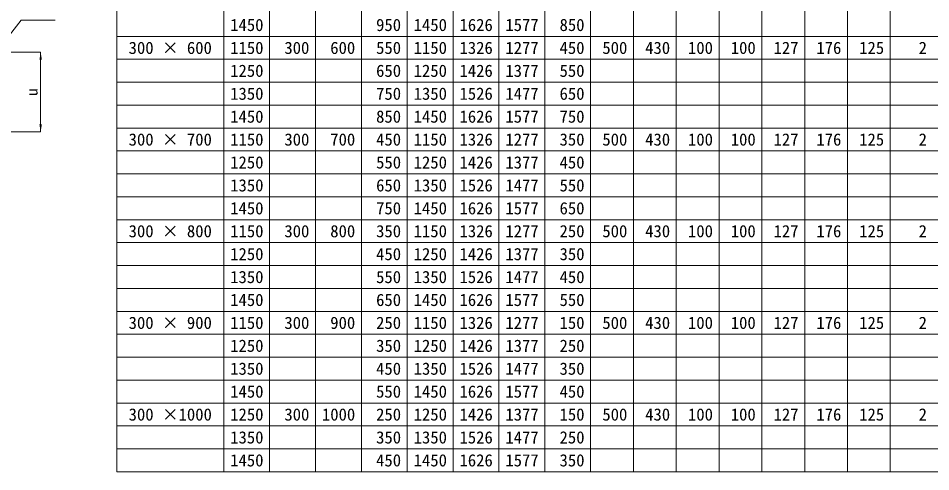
# Model space of a CAD drawing. Units: millimetres at full size, sheet at 1:20; details may follow other scales. Extents: x 64173 to 81200, y -133840 to -120349.
# Drawn here: x 68046 to 71030, y -124958 to -123473 of the extents above; entities that cross this region are included whole.
import ezdxf
from ezdxf.enums import TextEntityAlignment as Align

# ---------------------------------------------------------------- set-up
doc = ezdxf.new("R2010")
doc.units = ezdxf.units.MM
doc.header["$LTSCALE"] = 20
for name, color, linetype, lineweight in [('Defpoints_2', 8, 'Continuous', 0), ('寸法線', 7, 'Continuous', 13), ('寸法表', 7, 'Continuous', 13), ('引出線', 4, 'Continuous', 13)]:
    doc.layers.add(name, color=color, linetype=linetype, lineweight=lineweight)
doc.styles.add('ＭＳ 明朝', font='')
doc.styles.get('ＭＳ 明朝').set_extended_font_data('MS Mincho')

# ---------------------------------------------------------------- blocks, each defined once
blk = doc.blocks.new('filled_arrow')
at = {"color": 0, "linetype": 'Continuous', "lineweight": -2}
blk.add_solid([(7.5, 1.25), (0, 0), (7.5, -1.25)], dxfattribs=at)

msp = doc.modelspace()

# ---------------------------------------------------------------- linework, layer by layer
at = {"layer": 'Defpoints_2'}
for p, q in [((68367.8, -123607.7), (68717.8, -123607.7)), ((68867.8, -123607.7), (69167.8, -123607.7)), ((69917.8, -123607.7), (72017.8, -123607.7)), ((68367.8, -123682.7), (68717.8, -123682.7)), ((68867.8, -123682.7), (69167.8, -123682.7)), ((69917.8, -123682.7), (72017.8, -123682.7)), ((68367.8, -123757.7), (68717.8, -123757.7)), ((68867.8, -123757.7), (69167.8, -123757.7)), ((69917.8, -123757.7), (72017.8, -123757.7)), ((68367.8, -123907.7), (68717.8, -123907.7)), ((68867.8, -123907.7), (69167.8, -123907.7)), ((69917.8, -123907.7), (72017.8, -123907.7)), ((68367.8, -123982.7), (68717.8, -123982.7)), ((68867.8, -123982.7), (69167.8, -123982.7)), ((69917.8, -123982.7), (72017.8, -123982.7)), ((68367.8, -124057.7), (68717.8, -124057.7)), ((68867.8, -124057.7), (69167.8, -124057.7)), ((69917.8, -124057.7), (72017.8, -124057.7)), ((68367.8, -124207.7), (68717.8, -124207.7)), ((68867.8, -124207.7), (69167.8, -124207.7)), ((69917.8, -124207.7), (72017.8, -124207.7)), ((68367.8, -124282.7), (68717.8, -124282.7)), ((68867.8, -124282.7), (69167.8, -124282.7)), ((69917.8, -124282.7), (72017.8, -124282.7)), ((68367.8, -124357.7), (68717.8, -124357.7)), ((68867.8, -124357.7), (69167.8, -124357.7)), ((69917.8, -124357.7), (72017.8, -124357.7)), ((68367.8, -124507.7), (68717.8, -124507.7)), ((68867.8, -124507.7), (69167.8, -124507.7)), ((69917.8, -124507.7), (72017.8, -124507.7)), ((68367.8, -124582.7), (68717.8, -124582.7)), ((68867.8, -124582.7), (69167.8, -124582.7)), ((69917.8, -124582.7), (72017.8, -124582.7)), ((68367.8, -124657.7), (68717.8, -124657.7)), ((68867.8, -124657.7), (69167.8, -124657.7)), ((69917.8, -124657.7), (72017.8, -124657.7)), ((68367.8, -124807.7), (68717.8, -124807.7)), ((68867.8, -124807.7), (69167.8, -124807.7)), ((69917.8, -124807.7), (72017.8, -124807.7)), ((68367.8, -124882.7), (68717.8, -124882.7)), ((68867.8, -124882.7), (69167.8, -124882.7)), ((69917.8, -124882.7), (72017.8, -124882.7))]:
    msp.add_line(p, q, dxfattribs=at)
at = {"layer": '寸法線'}
for p, q in [((67996.54, -123584.93), (68118.95, -123584.93)), ((68118.95, -123584.93), (68118.95, -123844.93)), ((68001.04, -123844.93), (68118.95, -123844.93))]:
    msp.add_line(p, q, dxfattribs=at)
at = {"layer": '寸法表'}
for p, q in [((68367.8, -122352.7), (68367.8, -124957.7)), ((68867.8, -122352.7), (68867.8, -124957.7)), ((68717.8, -122492.7), (68717.8, -124957.7)), ((69017.8, -122492.7), (69017.8, -124957.7)), ((69167.8, -122492.7), (69167.8, -124957.7)), ((69317.8, -122492.7), (69317.8, -124957.7)), ((69467.8, -122492.7), (69467.8, -124957.7)), ((69617.8, -122492.7), (69617.8, -124957.7)), ((69767.8, -122492.7), (69767.8, -124957.7)), ((69917.8, -122492.7), (69917.8, -124957.7)), ((70057.8, -122492.7), (70057.8, -124957.7)), ((70197.8, -122492.7), (70197.8, -124957.7)), ((70337.8, -122492.7), (70337.8, -124957.7)), ((70477.8, -122492.7), (70477.8, -124957.7)), ((70617.8, -122492.7), (70617.8, -124957.7)), ((70757.8, -122492.7), (70757.8, -124957.7)), ((70897.8, -122492.7), (70897.8, -124957.7)), ((68367.8, -123532.7), (72177.8, -123532.7)), ((68717.8, -123607.7), (68867.8, -123607.7)), ((69167.8, -123607.7), (69917.8, -123607.7)), ((68717.8, -123682.7), (68867.8, -123682.7)), ((69167.8, -123682.7), (69917.8, -123682.7)), ((68717.8, -123757.7), (68867.8, -123757.7)), ((69167.8, -123757.7), (69917.8, -123757.7)), ((68367.8, -123832.7), (72177.8, -123832.7)), ((68717.8, -123907.7), (68867.8, -123907.7)), ((69167.8, -123907.7), (69917.8, -123907.7)), ((68717.8, -123982.7), (68867.8, -123982.7)), ((69167.8, -123982.7), (69917.8, -123982.7)), ((68717.8, -124057.7), (68867.8, -124057.7)), ((69167.8, -124057.7), (69917.8, -124057.7)), ((68367.8, -124132.7), (72177.8, -124132.7)), ((68717.8, -124207.7), (68867.8, -124207.7)), ((69167.8, -124207.7), (69917.8, -124207.7)), ((68717.8, -124282.7), (68867.8, -124282.7)), ((69167.8, -124282.7), (69917.8, -124282.7)), ((68717.8, -124357.7), (68867.8, -124357.7)), ((69167.8, -124357.7), (69917.8, -124357.7)), ((68367.8, -124432.7), (72177.8, -124432.7)), ((68717.8, -124507.7), (68867.8, -124507.7)), ((69167.8, -124507.7), (69917.8, -124507.7)), ((68717.8, -124582.7), (68867.8, -124582.7)), ((69167.8, -124582.7), (69917.8, -124582.7)), ((68717.8, -124657.7), (68867.8, -124657.7)), ((69167.8, -124657.7), (69917.8, -124657.7)), ((68367.8, -124732.7), (72177.8, -124732.7)), ((68717.8, -124807.7), (68867.8, -124807.7)), ((69167.8, -124807.7), (69917.8, -124807.7)), ((68717.8, -124882.7), (68867.8, -124882.7)), ((69167.8, -124882.7), (69917.8, -124882.7)), ((68367.8, -124957.7), (72177.8, -124957.7))]:
    msp.add_line(p, q, dxfattribs=at)
at = {"layer": '引出線'}
msp.add_lwpolyline([(67981.36, -123573.56), (68055.56, -123479.74), (68166.49, -123479.74)], dxfattribs=at)

# ---------------------------------------------------------------- block references
at = {"layer": '寸法線', "xscale": 3.2, "yscale": 3.2}
for p, rotation in [((68118.95, -123584.93), 270), ((68118.95, -123844.93), 90)]:
    msp.add_blockref('filled_arrow', p, dxfattribs=dict(at, rotation=rotation))

# ---------------------------------------------------------------- texts
at = {"layer": '寸法線', "style": 'ＭＳ 明朝', "width": 1.05}
msp.add_text('u', height=36.03, rotation=90, dxfattribs=at).set_placement((68090.95, -123714.93), align=Align.MIDDLE_CENTER)
at = {"layer": '寸法表', "style": 'ＭＳ 明朝'}
for s, p in [('1450', (68847.8, -123495.2)), ('950', (69297.8, -123495.2)), ('1450', (69447.8, -123495.2)), ('1626', (69597.8, -123495.2)), ('1577', (69747.8, -123495.2)), ('850', (69897.8, -123495.2)), ('1150', (68847.8, -123570.2)), ('300', (68997.8, -123570.2)), ('600', (69147.8, -123570.2)), ('550', (69297.8, -123570.2)), ('1150', (69447.8, -123570.2)), ('1326', (69597.8, -123570.2)), ('1277', (69747.8, -123570.2)), ('450', (69897.8, -123570.2)), ('500', (70037.8, -123570.2)), ('430', (70177.8, -123570.2)), ('100', (70317.8, -123570.2)), ('100', (70457.8, -123570.2)), ('127', (70597.8, -123570.2)), ('176', (70737.8, -123570.2)), ('125', (70877.8, -123570.2)), ('2', (71017.8, -123570.2)), ('1250', (68847.8, -123645.2)), ('650', (69297.8, -123645.2)), ('1250', (69447.8, -123645.2)), ('1426', (69597.8, -123645.2)), ('1377', (69747.8, -123645.2)), ('550', (69897.8, -123645.2)), ('1350', (68847.8, -123720.2)), ('750', (69297.8, -123720.2)), ('1350', (69447.8, -123720.2)), ('1526', (69597.8, -123720.2)), ('1477', (69747.8, -123720.2)), ('650', (69897.8, -123720.2)), ('1450', (68847.8, -123795.2)), ('850', (69297.8, -123795.2)), ('1450', (69447.8, -123795.2)), ('1626', (69597.8, -123795.2)), ('1577', (69747.8, -123795.2)), ('750', (69897.8, -123795.2)), ('1150', (68847.8, -123870.2)), ('300', (68997.8, -123870.2)), ('700', (69147.8, -123870.2)), ('450', (69297.8, -123870.2)), ('1150', (69447.8, -123870.2)), ('1326', (69597.8, -123870.2)), ('1277', (69747.8, -123870.2)), ('350', (69897.8, -123870.2)), ('500', (70037.8, -123870.2)), ('430', (70177.8, -123870.2)), ('100', (70317.8, -123870.2)), ('100', (70457.8, -123870.2)), ('127', (70597.8, -123870.2)), ('176', (70737.8, -123870.2)), ('125', (70877.8, -123870.2)), ('2', (71017.8, -123870.2)), ('1250', (68847.8, -123945.2)), ('550', (69297.8, -123945.2)), ('1250', (69447.8, -123945.2)), ('1426', (69597.8, -123945.2)), ('1377', (69747.8, -123945.2)), ('450', (69897.8, -123945.2)), ('1350', (68847.8, -124020.2)), ('650', (69297.8, -124020.2)), ('1350', (69447.8, -124020.2)), ('1526', (69597.8, -124020.2)), ('1477', (69747.8, -124020.2)), ('550', (69897.8, -124020.2)), ('1450', (68847.8, -124095.2)), ('750', (69297.8, -124095.2)), ('1450', (69447.8, -124095.2)), ('1626', (69597.8, -124095.2)), ('1577', (69747.8, -124095.2)), ('650', (69897.8, -124095.2)), ('1150', (68847.8, -124170.2)), ('300', (68997.8, -124170.2)), ('800', (69147.8, -124170.2)), ('350', (69297.8, -124170.2)), ('1150', (69447.8, -124170.2)), ('1326', (69597.8, -124170.2)), ('1277', (69747.8, -124170.2)), ('250', (69897.8, -124170.2)), ('500', (70037.8, -124170.2)), ('430', (70177.8, -124170.2)), ('100', (70317.8, -124170.2)), ('100', (70457.8, -124170.2)), ('127', (70597.8, -124170.2)), ('176', (70737.8, -124170.2)), ('125', (70877.8, -124170.2)), ('2', (71017.8, -124170.2)), ('1250', (68847.8, -124245.2)), ('450', (69297.8, -124245.2)), ('1250', (69447.8, -124245.2)), ('1426', (69597.8, -124245.2)), ('1377', (69747.8, -124245.2)), ('350', (69897.8, -124245.2)), ('1350', (68847.8, -124320.2)), ('550', (69297.8, -124320.2)), ('1350', (69447.8, -124320.2)), ('1526', (69597.8, -124320.2)), ('1477', (69747.8, -124320.2)), ('450', (69897.8, -124320.2)), ('1450', (68847.8, -124395.2)), ('650', (69297.8, -124395.2)), ('1450', (69447.8, -124395.2)), ('1626', (69597.8, -124395.2)), ('1577', (69747.8, -124395.2)), ('550', (69897.8, -124395.2)), ('1150', (68847.8, -124470.2)), ('300', (68997.8, -124470.2)), ('900', (69147.8, -124470.2)), ('250', (69297.8, -124470.2)), ('1150', (69447.8, -124470.2)), ('1326', (69597.8, -124470.2)), ('1277', (69747.8, -124470.2)), ('150', (69897.8, -124470.2)), ('500', (70037.8, -124470.2)), ('430', (70177.8, -124470.2)), ('100', (70317.8, -124470.2)), ('100', (70457.8, -124470.2)), ('127', (70597.8, -124470.2)), ('176', (70737.8, -124470.2)), ('125', (70877.8, -124470.2)), ('2', (71017.8, -124470.2)), ('1250', (68847.8, -124545.2)), ('350', (69297.8, -124545.2)), ('1250', (69447.8, -124545.2)), ('1426', (69597.8, -124545.2)), ('1377', (69747.8, -124545.2)), ('250', (69897.8, -124545.2)), ('1350', (68847.8, -124620.2)), ('450', (69297.8, -124620.2)), ('1350', (69447.8, -124620.2)), ('1526', (69597.8, -124620.2)), ('1477', (69747.8, -124620.2)), ('350', (69897.8, -124620.2)), ('1450', (68847.8, -124695.2)), ('550', (69297.8, -124695.2)), ('1450', (69447.8, -124695.2)), ('1626', (69597.8, -124695.2)), ('1577', (69747.8, -124695.2)), ('450', (69897.8, -124695.2)), ('1250', (68847.8, -124770.2)), ('300', (68997.8, -124770.2)), ('1000', (69147.8, -124770.2)), ('250', (69297.8, -124770.2)), ('1250', (69447.8, -124770.2)), ('1426', (69597.8, -124770.2)), ('1377', (69747.8, -124770.2)), ('150', (69897.8, -124770.2)), ('500', (70037.8, -124770.2)), ('430', (70177.8, -124770.2)), ('100', (70317.8, -124770.2)), ('100', (70457.8, -124770.2)), ('127', (70597.8, -124770.2)), ('176', (70737.8, -124770.2)), ('125', (70877.8, -124770.2)), ('2', (71017.8, -124770.2)), ('1350', (68847.8, -124845.2)), ('350', (69297.8, -124845.2)), ('1350', (69447.8, -124845.2)), ('1526', (69597.8, -124845.2)), ('1477', (69747.8, -124845.2)), ('250', (69897.8, -124845.2)), ('1450', (68847.8, -124920.2)), ('450', (69297.8, -124920.2)), ('1450', (69447.8, -124920.2)), ('1626', (69597.8, -124920.2)), ('1577', (69747.8, -124920.2)), ('350', (69897.8, -124920.2))]:
    msp.add_text(s, height=40.03, dxfattribs=at).set_placement(p, align=Align.MIDDLE_RIGHT)
for s, p in [('300 × 600', (68542.8, -123570.2)), ('300 × 700', (68542.8, -123870.2)), ('300 × 800', (68542.8, -124170.2)), ('300 × 900', (68542.8, -124470.2)), ('300 ×1000', (68542.8, -124770.2))]:
    msp.add_text(s, height=40.03, dxfattribs=at).set_placement(p, align=Align.MIDDLE_CENTER)

doc.saveas('drawing.dxf')
